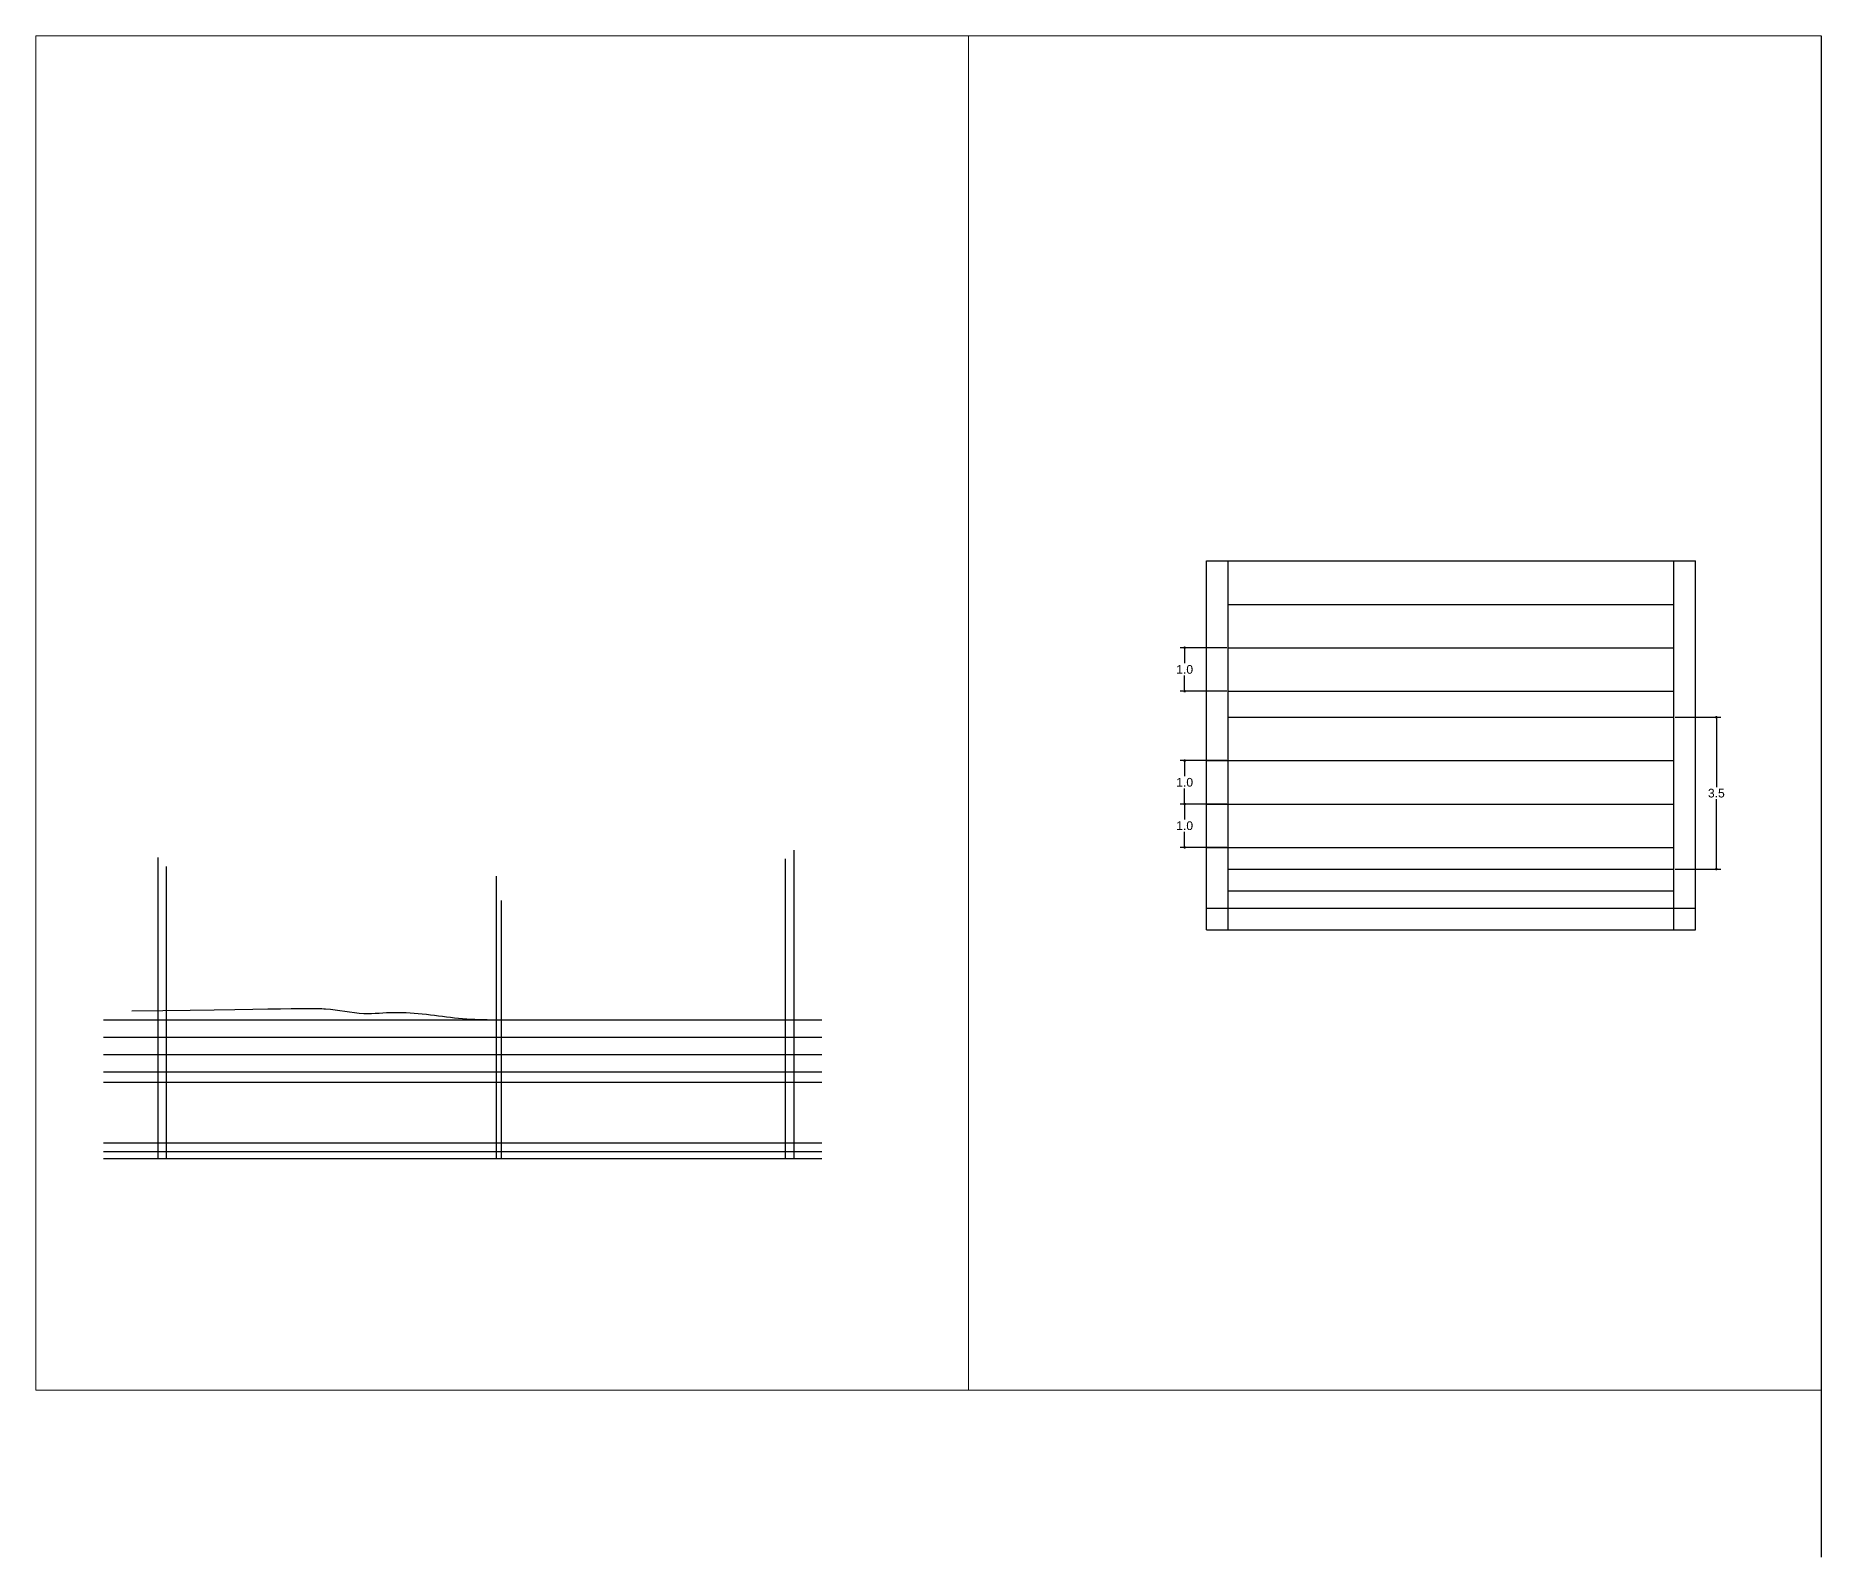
# Paper-space layout 'Layout1' of a CAD drawing. Header units: metres. Extents: x 26 to 231, y 0 to 176.
# The model-space entities are those that its viewports show. They can reach past a viewport. Long polylines and large blocks are cut down to what shows.
import ezdxf

# ---------------------------------------------------------------- set-up
doc = ezdxf.new("R2010")
doc.units = ezdxf.units.M
doc.layers.add('04_TEXT_int_sec', color=7, linetype='Continuous')
doc.layers.add('50_HS_Granular', color=8, linetype='Continuous')
doc.styles.add('Annotative', font='Arial.ttf')
doc.dimstyles.new('Annotative_RDC', dxfattribs={"dimscale": 0.15, "dimtxt": 2, "dimasz": 0.6, "dimexe": 1, "dimexo": 0.3, "dimgap": 0.4, "dimtad": 1, "dimtih": 1, "dimtoh": 1, "dimdec": 1, "dimzin": 1, "dimdsep": 46, "dimtxsty": 'Annotative', "dimblk": 'DOT', "dimblk1": 'DOT', "dimblk2": 'DOT', "dimcen": 0.01, "dimclrd": 191, "dimclre": 191, "dimclrt": 7, "dimadec": 0, "dimazin": 0, "dimtfac": 1, "dimtdec": 1, "dimtmove": 2, "dimatfit": 3, "dimldrblk": 'DOT', "dimfxl": 1, "dimtolj": 1, "dimtzin": 0, "dimarcsym": 0})

# ---------------------------------------------------------------- blocks, each defined once
blk = doc.blocks.new('_DOT')
at = {"color": 0, "linetype": 'Continuous'}
blk.add_line((-0.5, 0), (-1, 0), dxfattribs=at)
at = {"color": 0, "linetype": 'Continuous', "const_width": 0.5}
blk.add_lwpolyline([(-0.25, 0, 1), (0.25, 0, 1)], format="xyb", close=True, dxfattribs=at)
blk = doc.blocks.new('*D21')
at = {"layer": '04_TEXT_int_sec', "color": 191, "lineweight": -2, "transparency": 16777216}
for p, q in [((1629.178, 1882.292), (1628.108, 1882.292)), ((1628.208, 1882.232), (1628.208, 1881.934)), ((1629.178, 1881.292), (1628.108, 1881.292)), ((1628.208, 1881.352), (1628.208, 1881.651))]:
    blk.add_line(p, q, dxfattribs=at)
at = {"layer": 'Defpoints', "color": 0, "transparency": 16777216}
for p in [(1629.208, 1882.292), (1628.208, 1881.292), (1629.208, 1881.292)]:
    blk.add_point(p, dxfattribs=at)
at = {"layer": '04_TEXT_int_sec', "color": 191, "lineweight": -2, "transparency": 16777216, "xscale": 0.06, "yscale": 0.06, "zscale": 0.06}
for p, rotation in [((1628.208, 1882.292), 90), ((1628.208, 1881.292), 270)]:
    blk.add_blockref('_DOT', p, dxfattribs=dict(at, rotation=rotation))
at = {"layer": '04_TEXT_int_sec', "color": 7, "transparency": 16777216, "insert": (1628.208, 1881.792), "char_height": 0.2, "attachment_point": 5, "style": 'Annotative'}
blk.add_mtext('\\A1;1.0', dxfattribs=at)
blk = doc.blocks.new('*D22')
at = {"layer": '04_TEXT_int_sec', "color": 191, "lineweight": -2, "transparency": 16777216}
for p, q in [((1639.502, 1880.692), (1640.552, 1880.692)), ((1640.452, 1880.632), (1640.452, 1879.084)), ((1640.452, 1877.252), (1640.452, 1878.801)), ((1639.502, 1877.192), (1640.552, 1877.192))]:
    blk.add_line(p, q, dxfattribs=at)
at = {"layer": 'Defpoints', "color": 0, "transparency": 16777216}
for p in [(1639.472, 1880.692), (1639.472, 1877.192), (1640.452, 1877.192)]:
    blk.add_point(p, dxfattribs=at)
at = {"layer": '04_TEXT_int_sec', "color": 191, "lineweight": -2, "transparency": 16777216, "xscale": 0.06, "yscale": 0.06, "zscale": 0.06}
for p, rotation in [((1640.452, 1880.692), 90), ((1640.452, 1877.192), 270)]:
    blk.add_blockref('_DOT', p, dxfattribs=dict(at, rotation=rotation))
at = {"layer": '04_TEXT_int_sec', "color": 7, "transparency": 16777216, "insert": (1640.452, 1878.942), "char_height": 0.2, "attachment_point": 5, "style": 'Annotative'}
blk.add_mtext('\\A1;3.5', dxfattribs=at)
blk = doc.blocks.new('*D23')
at = {"layer": '04_TEXT_int_sec', "color": 191, "lineweight": -2, "transparency": 16777216}
for p, q in [((1629.178, 1879.692), (1628.108, 1879.692)), ((1628.208, 1879.632), (1628.208, 1879.334)), ((1628.208, 1878.752), (1628.208, 1879.051)), ((1629.178, 1878.692), (1628.108, 1878.692))]:
    blk.add_line(p, q, dxfattribs=at)
at = {"layer": 'Defpoints', "color": 0, "transparency": 16777216}
for p in [(1629.208, 1879.692), (1628.208, 1878.692), (1629.208, 1878.692)]:
    blk.add_point(p, dxfattribs=at)
at = {"layer": '04_TEXT_int_sec', "color": 191, "lineweight": -2, "transparency": 16777216, "xscale": 0.06, "yscale": 0.06, "zscale": 0.06}
for p, rotation in [((1628.208, 1879.692), 90), ((1628.208, 1878.692), 270)]:
    blk.add_blockref('_DOT', p, dxfattribs=dict(at, rotation=rotation))
at = {"layer": '04_TEXT_int_sec', "color": 7, "transparency": 16777216, "insert": (1628.208, 1879.192), "char_height": 0.2, "attachment_point": 5, "style": 'Annotative'}
blk.add_mtext('\\A1;1.0', dxfattribs=at)
blk = doc.blocks.new('*D24')
at = {"layer": '04_TEXT_int_sec', "color": 191, "lineweight": -2, "transparency": 16777216}
for p, q in [((1629.178, 1878.692), (1628.108, 1878.692)), ((1628.208, 1878.632), (1628.208, 1878.334)), ((1628.208, 1877.752), (1628.208, 1878.051)), ((1629.178, 1877.692), (1628.108, 1877.692))]:
    blk.add_line(p, q, dxfattribs=at)
at = {"layer": 'Defpoints', "color": 0, "transparency": 16777216}
for p in [(1629.208, 1878.692), (1628.208, 1877.692), (1629.208, 1877.692)]:
    blk.add_point(p, dxfattribs=at)
at = {"layer": '04_TEXT_int_sec', "color": 191, "lineweight": -2, "transparency": 16777216, "xscale": 0.06, "yscale": 0.06, "zscale": 0.06}
for p, rotation in [((1628.208, 1878.692), 90), ((1628.208, 1877.692), 270)]:
    blk.add_blockref('_DOT', p, dxfattribs=dict(at, rotation=rotation))
at = {"layer": '04_TEXT_int_sec', "color": 7, "transparency": 16777216, "insert": (1628.208, 1878.192), "char_height": 0.2, "attachment_point": 5, "style": 'Annotative'}
blk.add_mtext('\\A1;1.0', dxfattribs=at)

msp = doc.modelspace()

# ---------------------------------------------------------------- linework, layer by layer
for p, q in [((1628.708, 1884.292), (1639.972, 1884.292)), ((1628.708, 1875.792), (1628.708, 1884.292)), ((1629.208, 1875.792), (1629.208, 1884.292)), ((1639.472, 1875.792), (1639.472, 1884.292)), ((1639.972, 1875.792), (1639.972, 1884.292)), ((1629.208, 1883.292), (1639.472, 1883.292)), ((1629.208, 1882.292), (1639.472, 1882.292)), ((1629.208, 1881.292), (1639.472, 1881.292)), ((1629.208, 1880.692), (1639.472, 1880.692)), ((1628.708, 1879.692), (1639.472, 1879.692)), ((1628.708, 1878.692), (1639.472, 1878.692)), ((1609.833, 1860.016), (1609.833, 1877.774)), ((1628.708, 1877.692), (1639.472, 1877.692)), ((1573.216, 1860.016), (1573.216, 1877.354)), ((1609.334, 1860.016), (1609.334, 1877.272)), ((1629.208, 1877.192), (1639.472, 1877.192)), ((1573.695, 1860.016), (1573.695, 1876.835)), ((1629.208, 1876.692), (1639.472, 1876.692)), ((1592.67, 1876.282), (1592.67, 1860.016)), ((1629.208, 1876.292), (1639.472, 1876.292)), ((1592.969, 1874.874), (1592.969, 1860.016)), ((1570.07, 1868.016), (1611.422, 1868.016)), ((1570.07, 1867.016), (1611.422, 1867.016)), ((1570.07, 1866.016), (1611.422, 1866.016)), ((1570.07, 1865.016), (1611.422, 1865.016)), ((1570.07, 1864.416), (1611.422, 1864.416)), ((1570.07, 1860.916), (1611.422, 1860.916)), ((1570.07, 1860.416), (1611.422, 1860.416)), ((1570.07, 1860.016), (1611.422, 1860.016))]:
    msp.add_line(p, q)
at = {"color": 8, "linetype": 'Continuous', "ltscale": 12}
msp.add_open_spline([(1571.695, 1868.517), (1581.804, 1868.67), (1583.072, 1868.701), (1584.894, 1868.275), (1587.463, 1868.569), (1589.893, 1868.106), (1591.855, 1868.017), (1592.578, 1868.016), (1592.67, 1868.016)], degree=3, knots=[0, 0, 0, 0, 1.131121, 2.732888, 3.984948, 6.662257, 8.023629, 8.223634, 8.223634, 8.223634, 8.223634], dxfattribs=at)
at = {"layer": '04_TEXT_int_sec'}
for p, q in [((1628.708, 1876.292), (1639.972, 1876.292)), ((1628.708, 1875.792), (1639.972, 1875.792))]:
    msp.add_line(p, q, dxfattribs=at)

# ---------------------------------------------------------------- dimensions: what is measured, and where the dimension line sits
for base, p1, p2, picture, middle in [((1628.208, 1881.292), (1629.208, 1882.292), (1629.208, 1881.292), '*D21', (1628.208, 1881.792)), ((1640.452, 1877.192), (1639.472, 1880.692), (1639.472, 1877.192), '*D22', (1640.452, 1878.942)), ((1628.208, 1878.692), (1629.208, 1879.692), (1629.208, 1878.692), '*D23', (1628.208, 1879.192)), ((1628.208, 1877.692), (1629.208, 1878.692), (1629.208, 1877.692), '*D24', (1628.208, 1878.192))]:
    dim = msp.add_linear_dim(base=base, p1=p1, p2=p2, angle=90, dimstyle='Annotative_RDC', dxfattribs=at)
    dim.commit()
    dim.dimension.update_dxf_attribs({"geometry": picture, "text_midpoint": middle})

psp = doc.layouts.get("Layout1")

# ---------------------------------------------------------------- linework, layer by layer
at = {"layer": '50_HS_Granular'}
psp.add_line((231.3, 175.5), (231.3, 0.24), dxfattribs=at)

# ---------------------------------------------------------------- viewports
at = {"layer": '50_HS_Granular', "view_target_point": (1590.038, 2043.943)}
psp.add_viewport(center=(79.4, 97.5), size=(107.41, 156), view_center_point=(2.975, -158.258), view_height=78, dxfattribs=at)
at = {"layer": '50_HS_Granular'}
psp.add_viewport(center=(182.2, 97.5), size=(98.19, 156), view_center_point=(1633.049, 1880.792), view_height=31.2, status=3, dxfattribs=at)

doc.saveas('drawing.dxf')
